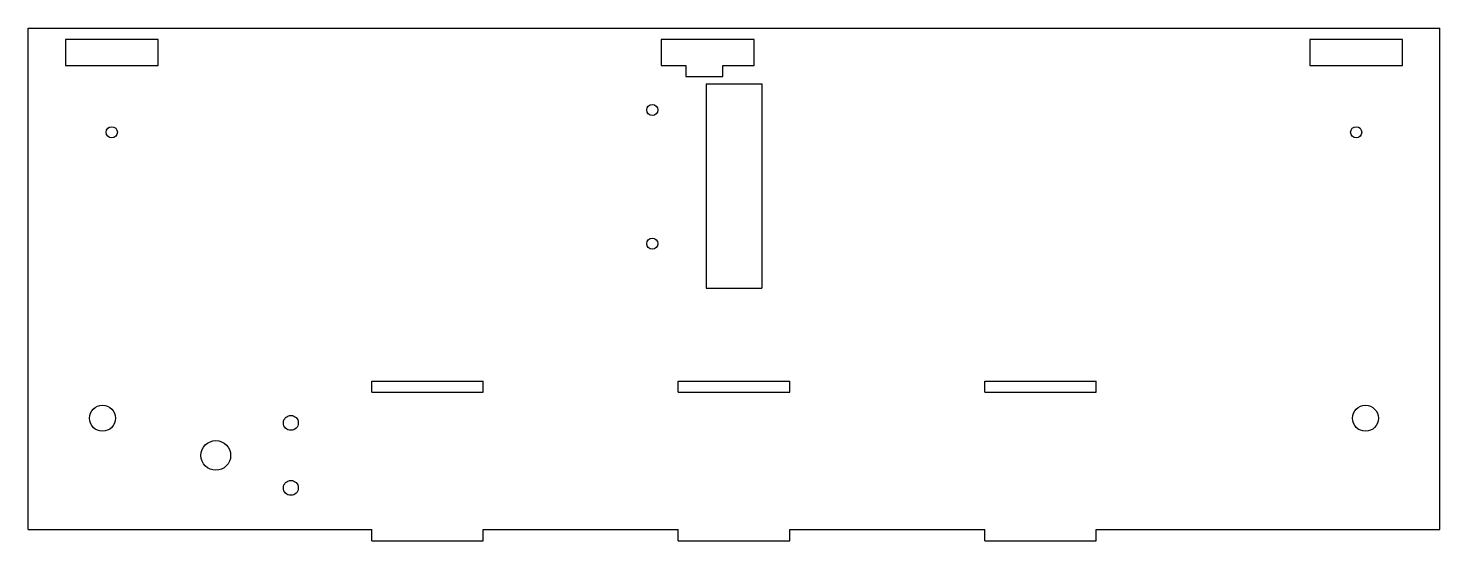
# Paper-space layout 'Hoja1' of a CAD drawing. Header units: millimetres. Extents: x 12 to 392, y 107 to 245.
import ezdxf

# ---------------------------------------------------------------- set-up
doc = ezdxf.new("R2010")
doc.units = ezdxf.units.MM

psp = doc.layouts.new('Hoja1')

# ---------------------------------------------------------------- linework, layer by layer
at = {"color": 7, "linetype": 'Continuous', "lineweight": 25}
for p, q in [((12.47, 110.01), (12.47, 245.01)), ((12.47, 245.01), (392.47, 245.01)), ((392.47, 110.01), (392.47, 245.01)), ((47.47, 242.01), (22.47, 242.01)), ((22.47, 242.01), (22.47, 235.01)), ((47.47, 235.01), (47.47, 242.01)), ((182.87, 242.01), (182.87, 235.01)), ((207.87, 242.01), (182.87, 242.01)), ((207.87, 235.01), (207.87, 242.01)), ((382.47, 242.01), (357.47, 242.01)), ((357.47, 242.01), (357.47, 235.01)), ((382.47, 235.01), (382.47, 242.01)), ((22.47, 235.01), (47.47, 235.01)), ((182.87, 235.01), (189.47, 235.01)), ((189.47, 235.01), (189.47, 232.01)), ((189.47, 232.01), (199.47, 232.01)), ((199.47, 232.01), (199.47, 235.01)), ((199.47, 235.01), (207.87, 235.01)), ((357.47, 235.01), (382.47, 235.01)), ((194.97, 230.01), (194.97, 175.01)), ((194.97, 230.01), (209.97, 230.01)), ((209.97, 230.01), (209.97, 175.01)), ((194.97, 175.01), (209.97, 175.01)), ((104.97, 150.01), (134.97, 150.01)), ((104.97, 147.01), (104.97, 150.01)), ((134.97, 147.01), (134.97, 150.01)), ((187.47, 150.01), (217.47, 150.01)), ((187.47, 147.01), (187.47, 150.01)), ((217.47, 147.01), (217.47, 150.01)), ((269.97, 150.01), (299.97, 150.01)), ((269.97, 147.01), (269.97, 150.01)), ((299.97, 147.01), (299.97, 150.01)), ((104.97, 147.01), (134.97, 147.01)), ((187.47, 147.01), (217.47, 147.01)), ((269.97, 147.01), (299.97, 147.01)), ((12.47, 110.01), (104.97, 110.01)), ((104.97, 107.01), (104.97, 110.01)), ((104.97, 107.01), (134.97, 107.01)), ((134.97, 110.01), (187.47, 110.01)), ((134.97, 107.01), (134.97, 110.01)), ((187.47, 107.01), (187.47, 110.01)), ((187.47, 107.01), (217.47, 107.01)), ((217.47, 110.01), (269.97, 110.01)), ((217.47, 107.01), (217.47, 110.01)), ((269.97, 107.01), (269.97, 110.01)), ((269.97, 107.01), (299.97, 107.01)), ((299.97, 110.01), (392.47, 110.01)), ((299.97, 107.01), (299.97, 110.01))]:
    psp.add_line(p, q, dxfattribs=at)
for centre, radius in [((180.47, 223.01), 1.5), ((34.97, 217.01), 1.5), ((369.97, 217.01), 1.5), ((180.47, 187.01), 1.5), ((32.47, 140.01), 3.5), ((83.17, 138.76), 2), ((372.47, 140.01), 3.5), ((62.97, 130.01), 4), ((83.17, 121.26), 2)]:
    psp.add_circle(centre, radius, dxfattribs=at)

doc.saveas('drawing.dxf')
